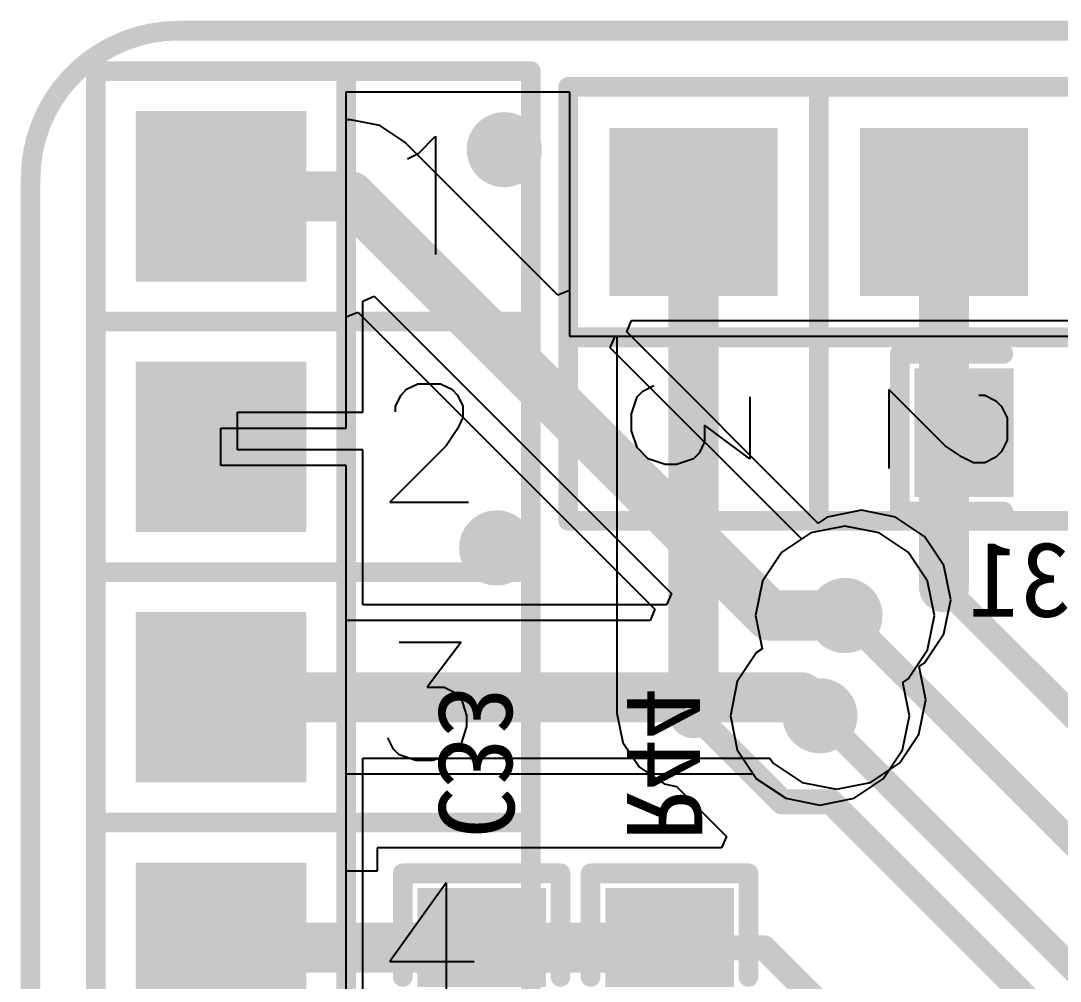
# Model space of a CAD drawing. Header units: millimetres. Extents: x 192 to 285.3, y 128.7 to 184.7.
# Drawn here: x 192 to 202.54, y 174.96 to 184.7 of the extents above; entities that cross this region are included whole.
import ezdxf

# ---------------------------------------------------------------- set-up
doc = ezdxf.new("R2010")
doc.units = ezdxf.units.MM
for name, color, linetype in [('BottomLayer', 5, 'Continuous'), ('BottomOverlay', 54, 'Continuous'), ('BottomPaste', 16, 'Continuous'), ('BottomSolder', 6, 'Continuous'), ('ConnectLayer', 7, 'Continuous'), ('KeepOutLayer', 6, 'Continuous'), ('MidLayer1', 16, 'Continuous'), ('MidLayer2', 76, 'Continuous'), ('MultiLayer', 9, 'Continuous'), ('PadHoleLayer', 156, 'Continuous'), ('TopLayer', 1, 'Continuous'), ('TopOverlay', 2, 'Continuous'), ('TopSolder', 216, 'Continuous'), ('ViaHoleLayer', 16, 'Continuous')]:
    doc.layers.add(name, color=color, linetype=linetype)

# ---------------------------------------------------------------- blocks, each defined once
blk = doc.blocks.new('0603_B_88')
at = {"layer": 'BottomLayer'}
for points in [[(-1.2, -0.55), (-0.4, -0.55), (-1.2, 0.55), (-0.4, 0.55)], [(0.4, -0.55), (1.2, -0.55), (0.4, 0.55), (1.2, 0.55)]]:
    blk.add_solid(points, dxfattribs=at)
at = {"layer": 'BottomOverlay', "const_width": 0.2}
for points in [[(-0.4, 0.8), (-1.45, 0.8)], [(-1.45, -0.8), (-1.45, 0.8)], [(1.45, 0.8), (0.4, 0.8)], [(1.45, -0.8), (1.45, 0.8)], [(-0.4, -0.8), (-1.45, -0.8)], [(1.45, -0.8), (0.4, -0.8)]]:
    blk.add_lwpolyline(points, dxfattribs=at)
at = {"layer": 'BottomOverlay', "const_width": 0.1}
for points in [[(-1.5, 0.8, 1), (-1.4, 0.8, 1)], [(-1.5, 0.8, 1), (-1.4, 0.8, 1)], [(-0.45, 0.8, 1), (-0.35, 0.8, 1)], [(0.35, 0.8, 1), (0.45, 0.8, 1)], [(1.4, 0.8, 1), (1.5, 0.8, 1)], [(1.4, 0.8, 1), (1.5, 0.8, 1)], [(-1.5, -0.8, 1), (-1.4, -0.8, 1)], [(-1.5, -0.8, 1), (-1.4, -0.8, 1)], [(-0.45, -0.8, 1), (-0.35, -0.8, 1)], [(0.35, -0.8, 1), (0.45, -0.8, 1)], [(1.4, -0.8, 1), (1.5, -0.8, 1)], [(1.4, -0.8, 1), (1.5, -0.8, 1)]]:
    blk.add_lwpolyline(points, format="xyb", close=True, dxfattribs=at)
at = {"layer": 'BottomPaste'}
for points in [[(-1.2, -0.55), (-0.4, -0.55), (-1.2, 0.55), (-0.4, 0.55)], [(0.4, -0.55), (1.2, -0.55), (0.4, 0.55), (1.2, 0.55)]]:
    blk.add_solid(points, dxfattribs=at)
at = {"layer": 'BottomSolder'}
for points in [[(-1.302, -0.652), (-0.298, -0.652), (-1.302, 0.652), (-0.298, 0.652)], [(0.298, -0.652), (1.302, -0.652), (0.298, 0.652), (1.302, 0.652)]]:
    blk.add_solid(points, dxfattribs=at)
blk = doc.blocks.new('PH_4_2_54__94')
at = {"layer": 'BottomLayer'}
for points in [[(-4.572, -0.762), (-3.048, -0.762), (-4.572, 0.762), (-3.048, 0.762)], [(-2.032, -0.762), (-0.508, -0.762), (-2.032, 0.762), (-0.508, 0.762)], [(0.508, -0.762), (2.032, -0.762), (0.508, 0.762), (2.032, 0.762)], [(3.048, -0.762), (4.572, -0.762), (3.048, 0.762), (4.572, 0.762)]]:
    blk.add_solid(points, dxfattribs=at)
at = {"layer": 'BottomSolder'}
for points in [[(-4.674, -0.864), (-2.946, -0.864), (-4.674, 0.864), (-2.946, 0.864)], [(-2.134, -0.864), (-0.406, -0.864), (-2.134, 0.864), (-0.406, 0.864)], [(0.406, -0.864), (2.134, -0.864), (0.406, 0.864), (2.134, 0.864)], [(2.946, -0.864), (4.674, -0.864), (2.946, 0.864), (4.674, 0.864)]]:
    blk.add_solid(points, dxfattribs=at)
at = {"layer": 'MidLayer1'}
for points in [[(-4.572, -0.762), (-3.048, -0.762), (-4.572, 0.762), (-3.048, 0.762)], [(-2.032, -0.762), (-0.508, -0.762), (-2.032, 0.762), (-0.508, 0.762)], [(0.508, -0.762), (2.032, -0.762), (0.508, 0.762), (2.032, 0.762)], [(3.048, -0.762), (4.572, -0.762), (3.048, 0.762), (4.572, 0.762)]]:
    blk.add_solid(points, dxfattribs=at)
at = {"layer": 'MidLayer2'}
for points in [[(-4.572, -0.762), (-3.048, -0.762), (-4.572, 0.762), (-3.048, 0.762)], [(-2.032, -0.762), (-0.508, -0.762), (-2.032, 0.762), (-0.508, 0.762)], [(0.508, -0.762), (2.032, -0.762), (0.508, 0.762), (2.032, 0.762)], [(3.048, -0.762), (4.572, -0.762), (3.048, 0.762), (4.572, 0.762)]]:
    blk.add_solid(points, dxfattribs=at)
at = {"layer": 'MultiLayer'}
for points in [[(-4.572, -0.762), (-3.048, -0.762), (-4.572, 0.762), (-3.048, 0.762)], [(-2.032, -0.762), (-0.508, -0.762), (-2.032, 0.762), (-0.508, 0.762)], [(0.508, -0.762), (2.032, -0.762), (0.508, 0.762), (2.032, 0.762)], [(3.048, -0.762), (4.572, -0.762), (3.048, 0.762), (4.572, 0.762)]]:
    blk.add_solid(points, dxfattribs=at)
at = {"layer": 'PadHoleLayer', "const_width": 0.5}
for points in [[(-4.06, 0, 1), (-3.56, 0, 1)], [(-1.52, 0, 1), (-1.02, 0, 1)], [(1.02, 0, 1), (1.52, 0, 1)], [(3.56, 0, 1), (4.06, 0, 1)]]:
    blk.add_lwpolyline(points, format="xyb", close=True, dxfattribs=at)
at = {"layer": 'TopLayer'}
for points in [[(-4.572, -0.762), (-3.048, -0.762), (-4.572, 0.762), (-3.048, 0.762)], [(-2.032, -0.762), (-0.508, -0.762), (-2.032, 0.762), (-0.508, 0.762)], [(0.508, -0.762), (2.032, -0.762), (0.508, 0.762), (2.032, 0.762)], [(3.048, -0.762), (4.572, -0.762), (3.048, 0.762), (4.572, 0.762)]]:
    blk.add_solid(points, dxfattribs=at)
at = {"layer": 'TopOverlay', "const_width": 0.2}
for points in [[(-5.08, 1.27), (5.08, 1.27)], [(-2.54, 1.27), (-2.54, -1.27)], [(5.08, 1.27), (5.08, -1.27)], [(-5.08, -1.27), (5.08, -1.27)]]:
    blk.add_lwpolyline(points, dxfattribs=at)
at = {"layer": 'TopOverlay', "const_width": 0.1}
for points in [[(-2.59, 1.27, 1), (-2.49, 1.27, 1)], [(5.03, 1.27, 1), (5.13, 1.27, 1)], [(5.03, 1.27, 1), (5.13, 1.27, 1)], [(-2.59, -1.27, 1), (-2.49, -1.27, 1)], [(5.03, -1.27, 1), (5.13, -1.27, 1)], [(5.03, -1.27, 1), (5.13, -1.27, 1)]]:
    blk.add_lwpolyline(points, format="xyb", close=True, dxfattribs=at)
at = {"layer": 'TopSolder'}
for points in [[(-4.674, -0.864), (-2.946, -0.864), (-4.674, 0.864), (-2.946, 0.864)], [(-2.134, -0.864), (-0.406, -0.864), (-2.134, 0.864), (-0.406, 0.864)], [(0.406, -0.864), (2.134, -0.864), (0.406, 0.864), (2.134, 0.864)], [(2.946, -0.864), (4.674, -0.864), (2.946, 0.864), (4.674, 0.864)]]:
    blk.add_solid(points, dxfattribs=at)
blk = doc.blocks.new('PH_3_2_54__95')
at = {"layer": 'BottomLayer'}
for points in [[(-3.29, -0.75), (-1.79, -0.75), (-3.29, 0.75), (-1.79, 0.75)], [(-0.75, -0.75), (0.75, -0.75), (-0.75, 0.75), (0.75, 0.75)], [(1.79, -0.75), (3.29, -0.75), (1.79, 0.75), (3.29, 0.75)]]:
    blk.add_solid(points, dxfattribs=at)
at = {"layer": 'BottomSolder'}
for points in [[(-3.392, -0.852), (-1.688, -0.852), (-3.392, 0.852), (-1.688, 0.852)], [(-0.852, -0.852), (0.852, -0.852), (-0.852, 0.852), (0.852, 0.852)], [(1.688, -0.852), (3.392, -0.852), (1.688, 0.852), (3.392, 0.852)]]:
    blk.add_solid(points, dxfattribs=at)
at = {"layer": 'MidLayer1'}
for points in [[(-3.29, -0.75), (-1.79, -0.75), (-3.29, 0.75), (-1.79, 0.75)], [(-0.75, -0.75), (0.75, -0.75), (-0.75, 0.75), (0.75, 0.75)], [(1.79, -0.75), (3.29, -0.75), (1.79, 0.75), (3.29, 0.75)]]:
    blk.add_solid(points, dxfattribs=at)
at = {"layer": 'MidLayer2'}
for points in [[(-3.29, -0.75), (-1.79, -0.75), (-3.29, 0.75), (-1.79, 0.75)], [(-0.75, -0.75), (0.75, -0.75), (-0.75, 0.75), (0.75, 0.75)], [(1.79, -0.75), (3.29, -0.75), (1.79, 0.75), (3.29, 0.75)]]:
    blk.add_solid(points, dxfattribs=at)
at = {"layer": 'MultiLayer'}
for points in [[(-3.29, -0.75), (-1.79, -0.75), (-3.29, 0.75), (-1.79, 0.75)], [(-0.75, -0.75), (0.75, -0.75), (-0.75, 0.75), (0.75, 0.75)], [(1.79, -0.75), (3.29, -0.75), (1.79, 0.75), (3.29, 0.75)]]:
    blk.add_solid(points, dxfattribs=at)
at = {"layer": 'PadHoleLayer', "const_width": 0.4}
for points in [[(-2.74, 0, 1), (-2.34, 0, 1)], [(-0.2, 0, 1), (0.2, 0, 1)], [(2.34, 0, 1), (2.74, 0, 1)]]:
    blk.add_lwpolyline(points, format="xyb", close=True, dxfattribs=at)
at = {"layer": 'TopLayer'}
for points in [[(-3.29, -0.75), (-1.79, -0.75), (-3.29, 0.75), (-1.79, 0.75)], [(-0.75, -0.75), (0.75, -0.75), (-0.75, 0.75), (0.75, 0.75)], [(1.79, -0.75), (3.29, -0.75), (1.79, 0.75), (3.29, 0.75)]]:
    blk.add_solid(points, dxfattribs=at)
at = {"layer": 'TopOverlay', "const_width": 0.2}
for points in [[(-3.81, -1.27), (-3.81, 1.27)], [(-3.81, 1.27), (3.81, 1.27)], [(-1.27, -1.27), (-1.27, 1.27)], [(3.81, -1.27), (3.81, 1.27)], [(-3.81, -1.27), (3.81, -1.27)]]:
    blk.add_lwpolyline(points, dxfattribs=at)
at = {"layer": 'TopOverlay', "const_width": 0.1}
for points in [[(-3.86, 1.27, 1), (-3.76, 1.27, 1)], [(-3.86, 1.27, 1), (-3.76, 1.27, 1)], [(-1.32, 1.27, 1), (-1.22, 1.27, 1)], [(3.76, 1.27, 1), (3.86, 1.27, 1)], [(3.76, 1.27, 1), (3.86, 1.27, 1)], [(-3.86, -1.27, 1), (-3.76, -1.27, 1)], [(-3.86, -1.27, 1), (-3.76, -1.27, 1)], [(-1.32, -1.27, 1), (-1.22, -1.27, 1)], [(3.76, -1.27, 1), (3.86, -1.27, 1)], [(3.76, -1.27, 1), (3.86, -1.27, 1)]]:
    blk.add_lwpolyline(points, format="xyb", close=True, dxfattribs=at)
at = {"layer": 'TopSolder'}
for points in [[(-3.392, -0.852), (-1.688, -0.852), (-3.392, 0.852), (-1.688, 0.852)], [(-0.852, -0.852), (0.852, -0.852), (-0.852, 0.852), (0.852, 0.852)], [(1.688, -0.852), (3.392, -0.852), (1.688, 0.852), (3.392, 0.852)]]:
    blk.add_solid(points, dxfattribs=at)
blk = doc.blocks.new('0603_B_116')
at = {"layer": 'BottomLayer'}
for points in [[(-1.2, -0.55), (-0.4, -0.55), (-1.2, 0.55), (-0.4, 0.55)], [(0.4, -0.55), (1.2, -0.55), (0.4, 0.55), (1.2, 0.55)]]:
    blk.add_solid(points, dxfattribs=at)
at = {"layer": 'BottomOverlay', "const_width": 0.2}
for points in [[(-0.4, 0.8), (-1.45, 0.8)], [(-1.45, -0.8), (-1.45, 0.8)], [(1.45, 0.8), (0.4, 0.8)], [(1.45, -0.8), (1.45, 0.8)], [(-0.4, -0.8), (-1.45, -0.8)], [(1.45, -0.8), (0.4, -0.8)]]:
    blk.add_lwpolyline(points, dxfattribs=at)
at = {"layer": 'BottomOverlay', "const_width": 0.1}
for points in [[(-1.5, 0.8, 1), (-1.4, 0.8, 1)], [(-1.5, 0.8, 1), (-1.4, 0.8, 1)], [(-0.45, 0.8, 1), (-0.35, 0.8, 1)], [(0.35, 0.8, 1), (0.45, 0.8, 1)], [(1.4, 0.8, 1), (1.5, 0.8, 1)], [(1.4, 0.8, 1), (1.5, 0.8, 1)], [(-1.5, -0.8, 1), (-1.4, -0.8, 1)], [(-1.5, -0.8, 1), (-1.4, -0.8, 1)], [(-0.45, -0.8, 1), (-0.35, -0.8, 1)], [(0.35, -0.8, 1), (0.45, -0.8, 1)], [(1.4, -0.8, 1), (1.5, -0.8, 1)], [(1.4, -0.8, 1), (1.5, -0.8, 1)]]:
    blk.add_lwpolyline(points, format="xyb", close=True, dxfattribs=at)
at = {"layer": 'BottomPaste'}
for points in [[(-1.2, -0.55), (-0.4, -0.55), (-1.2, 0.55), (-0.4, 0.55)], [(0.4, -0.55), (1.2, -0.55), (0.4, 0.55), (1.2, 0.55)]]:
    blk.add_solid(points, dxfattribs=at)
at = {"layer": 'BottomSolder'}
for points in [[(-1.302, -0.652), (-0.298, -0.652), (-1.302, 0.652), (-0.298, 0.652)], [(0.298, -0.652), (1.302, -0.652), (0.298, 0.652), (1.302, 0.652)]]:
    blk.add_solid(points, dxfattribs=at)
blk = doc.blocks.new('0603_B_140')
at = {"layer": 'BottomLayer'}
for points in [[(-1.2, -0.55), (-0.4, -0.55), (-1.2, 0.55), (-0.4, 0.55)], [(0.4, -0.55), (1.2, -0.55), (0.4, 0.55), (1.2, 0.55)]]:
    blk.add_solid(points, dxfattribs=at)
at = {"layer": 'BottomOverlay', "const_width": 0.2}
for points in [[(-0.4, 0.8), (-1.45, 0.8)], [(-1.45, 0.8), (-1.45, -0.8)], [(1.45, 0.8), (0.4, 0.8)], [(1.45, 0.8), (1.45, -0.8)], [(-0.4, -0.8), (-1.45, -0.8)], [(1.45, -0.8), (0.4, -0.8)]]:
    blk.add_lwpolyline(points, dxfattribs=at)
at = {"layer": 'BottomOverlay', "const_width": 0.1}
for points in [[(-1.5, 0.8, 1), (-1.4, 0.8, 1)], [(-1.5, 0.8, 1), (-1.4, 0.8, 1)], [(-0.45, 0.8, 1), (-0.35, 0.8, 1)], [(0.35, 0.8, 1), (0.45, 0.8, 1)], [(1.4, 0.8, 1), (1.5, 0.8, 1)], [(1.4, 0.8, 1), (1.5, 0.8, 1)], [(-1.5, -0.8, 1), (-1.4, -0.8, 1)], [(-1.5, -0.8, 1), (-1.4, -0.8, 1)], [(-0.45, -0.8, 1), (-0.35, -0.8, 1)], [(0.35, -0.8, 1), (0.45, -0.8, 1)], [(1.4, -0.8, 1), (1.5, -0.8, 1)], [(1.4, -0.8, 1), (1.5, -0.8, 1)]]:
    blk.add_lwpolyline(points, format="xyb", close=True, dxfattribs=at)
at = {"layer": 'BottomPaste'}
for points in [[(-1.2, -0.55), (-0.4, -0.55), (-1.2, 0.55), (-0.4, 0.55)], [(0.4, -0.55), (1.2, -0.55), (0.4, 0.55), (1.2, 0.55)]]:
    blk.add_solid(points, dxfattribs=at)
at = {"layer": 'BottomSolder'}
for points in [[(-1.302, -0.652), (-0.298, -0.652), (-1.302, 0.652), (-0.298, 0.652)], [(0.298, -0.652), (1.302, -0.652), (0.298, 0.652), (1.302, 0.652)]]:
    blk.add_solid(points, dxfattribs=at)

msp = doc.modelspace()

# ---------------------------------------------------------------- linework, layer by layer
at = {"layer": 'BottomLayer'}
for p, q in [((195.303, 181.653), (195.303, 183.983)), ((195.303, 183.983), (197.565, 183.983)), ((197.565, 183.983), (197.565, 181.505)), ((195.303, 180.573), (195.303, 181.653)), ((197.565, 181.505), (198.046, 181.505)), ((198.046, 181.505), (198.046, 177.682)), ((194.033, 180.192), (194.033, 180.573)), ((194.033, 180.573), (195.303, 180.573)), ((195.303, 180.192), (194.033, 180.192)), ((195.303, 179.113), (195.303, 180.192)), ((195.303, 176.573), (195.303, 179.113)), ((198.046, 177.682), (198.106, 177.385)), ((198.106, 177.385), (198.274, 177.133)), ((198.274, 177.133), (198.526, 176.964)), ((198.526, 176.964), (198.65, 176.94)), ((198.65, 176.94), (199.157, 176.433)), ((195.303, 176.08), (195.303, 176.573)), ((199.157, 176.433), (199.108, 176.316)), ((197.733, 176.316), (195.617, 176.316)), ((195.617, 176.316), (195.617, 176.08)), ((199.108, 176.316), (197.733, 176.316)), ((197.733, 176.316), (197.733, 176.316)), ((195.617, 176.08), (195.303, 176.08))]:
    msp.add_line(p, q, dxfattribs=at)
for points, const_width in [([(196.714, 183.396, 1), (197.095, 183.396, 1)], 0.381), ([(198.696, 182.763, 1), (198.95, 182.763, 1)], 0.254), ([(201.236, 182.763, 1), (201.49, 182.763, 1)], 0.254), ([(196.637, 179.358, 1), (197.018, 179.358, 1)], 0.381), ([(201.236, 178.96, 1), (201.49, 178.96, 1)], 0.254), ([(200.168, 178.672, 1), (200.549, 178.672, 1)], 0.381), ([(201.3, 178.96, 1), (201.427, 178.96, 1)], 0.127), ([(200.295, 178.672, 1), (200.422, 178.672, 1)], 0.127), ([(199.914, 177.656, 1), (200.295, 177.656, 1)], 0.381), ([(198.696, 177.682, 1), (198.95, 177.682, 1)], 0.254), ([(198.76, 177.682, 1), (198.887, 177.682, 1)], 0.127), ([(200.041, 177.656, 1), (200.168, 177.656, 1)], 0.127), ([(199.66, 176.782, 1), (199.787, 176.782, 1)], 0.127), ([(199.66, 176.782, 1), (199.787, 176.782, 1)], 0.127), ([(200.153, 176.782, 1), (200.28, 176.782, 1)], 0.127), ([(200.153, 176.782, 1), (200.28, 176.782, 1)], 0.127), ([(193.906, 175.303, 1), (194.16, 175.303, 1)], 0.254), ([(198.326, 175.303, 1), (198.58, 175.303, 1)], 0.254), ([(194.075, 175.408, 1), (194.202, 175.408, 1)], 0.127), ([(193.97, 175.303, 1), (194.097, 175.303, 1)], 0.127), ([(198.39, 175.303, 1), (198.517, 175.303, 1)], 0.127), ([(199.473, 175.303, 1), (199.6, 175.303, 1)], 0.127), ([(199.473, 175.303, 1), (199.6, 175.303, 1)], 0.127)]:
    msp.add_lwpolyline(points, format="xyb", close=True, dxfattribs=dict(at, const_width=const_width))
for points, const_width in [([(198.823, 177.682), (198.823, 182.763)], 0.508), ([(201.363, 178.96), (201.363, 182.763)], 0.508), ([(201.363, 178.96), (204.93, 175.393)], 0.254), ([(200.358, 178.672), (204.295, 174.735)], 0.254), ([(198.823, 177.682), (199.723, 176.782)], 0.254), ([(200.104, 177.656), (203.533, 174.227)], 0.254), ([(199.723, 176.782), (200.216, 176.782)], 0.254), ([(200.216, 176.782), (203.406, 173.592)], 0.254), ([(194.033, 175.303), (198.453, 175.303)], 0.508), ([(194.033, 175.303), (194.138, 175.408)], 0.254), ([(198.453, 175.303), (199.536, 175.303)], 0.254), ([(199.536, 175.303), (202.39, 172.449)], 0.254)]:
    msp.add_lwpolyline(points, dxfattribs=dict(at, const_width=const_width))
at = {"layer": 'ConnectLayer'}
for p, q in [((195.303, 181.653), (195.303, 183.983)), ((195.303, 183.983), (197.565, 183.983)), ((195.303, 181.653), (195.303, 183.983)), ((195.303, 183.983), (197.565, 183.983)), ((197.565, 183.983), (197.565, 181.505)), ((197.565, 183.983), (197.565, 181.505)), ((195.47, 181.861), (195.587, 181.909)), ((195.587, 181.909), (198.599, 178.897)), ((195.47, 181.813), (195.47, 181.861)), ((195.47, 180.734), (195.47, 181.813)), ((198.146, 181.548), (198.195, 181.665)), ((198.195, 181.665), (200.248, 181.665)), ((200.248, 181.665), (200.248, 181.665)), ((200.248, 181.665), (200.248, 181.665)), ((200.248, 181.665), (200.248, 181.665)), ((200.248, 181.665), (200.272, 181.665)), ((200.272, 181.665), (200.272, 181.665)), ((200.272, 181.665), (202.788, 181.665)), ((195.303, 180.573), (195.303, 181.653)), ((195.303, 180.573), (195.303, 181.653)), ((197.565, 181.505), (200.081, 181.505)), ((197.565, 181.505), (198.046, 181.505)), ((198.046, 181.505), (198.046, 177.682)), ((200.085, 179.609), (198.146, 181.548)), ((200.081, 181.505), (200.081, 181.505)), ((200.081, 181.505), (200.081, 181.505)), ((200.081, 181.505), (200.081, 181.505)), ((200.081, 181.505), (200.105, 181.505)), ((200.105, 181.505), (200.105, 181.505)), ((200.105, 181.505), (202.621, 181.505)), ((194.2, 180.353), (194.2, 180.734)), ((194.2, 180.734), (195.47, 180.734)), ((194.033, 180.192), (194.033, 180.573)), ((194.033, 180.573), (195.303, 180.573)), ((194.033, 180.192), (194.033, 180.573)), ((194.033, 180.573), (195.303, 180.573)), ((195.47, 180.353), (194.2, 180.353)), ((195.47, 179.273), (195.47, 180.353)), ((195.303, 180.192), (194.033, 180.192)), ((195.303, 180.192), (194.033, 180.192)), ((195.303, 179.113), (195.303, 180.192)), ((195.303, 179.113), (195.303, 180.192)), ((200.178, 179.67), (200.088, 179.609)), ((200.525, 179.739), (200.178, 179.67)), ((200.872, 179.67), (200.525, 179.739)), ((201.166, 179.473), (200.872, 179.67)), ((200.358, 179.578), (200.012, 179.509)), ((200.088, 179.609), (200.085, 179.609)), ((200.705, 179.509), (200.358, 179.578)), ((200.012, 179.509), (199.717, 179.313)), ((200.999, 179.313), (200.705, 179.509)), ((201.362, 179.179), (201.166, 179.473)), ((195.47, 178.78), (195.47, 179.273)), ((199.717, 179.313), (199.521, 179.019)), ((201.196, 179.019), (200.999, 179.313)), ((201.431, 178.832), (201.362, 179.179)), ((195.303, 176.573), (195.303, 179.113)), ((195.303, 176.573), (195.303, 179.113)), ((199.521, 179.019), (199.452, 178.672)), ((201.265, 178.672), (201.196, 179.019)), ((198.599, 178.897), (198.55, 178.78)), ((201.362, 178.485), (201.431, 178.832)), ((198.55, 178.78), (195.47, 178.78)), ((199.452, 178.672), (199.519, 178.334)), ((201.196, 178.325), (201.265, 178.672)), ((201.166, 178.191), (201.362, 178.485)), ((199.463, 178.297), (199.267, 178.003)), ((199.519, 178.334), (199.463, 178.297)), ((200.999, 178.031), (201.196, 178.325)), ((201.11, 178.154), (201.166, 178.191)), ((201.177, 177.816), (201.11, 178.154)), ((199.267, 178.003), (199.198, 177.656)), ((200.944, 177.994), (200.999, 178.031)), ((201.011, 177.656), (200.944, 177.994)), ((201.108, 177.469), (201.177, 177.816)), ((198.046, 177.682), (198.106, 177.385)), ((199.198, 177.656), (199.267, 177.309)), ((200.942, 177.309), (201.011, 177.656)), ((200.912, 177.175), (201.108, 177.469)), ((198.106, 177.385), (198.274, 177.133)), ((199.267, 177.309), (199.463, 177.015)), ((200.745, 177.015), (200.942, 177.309)), ((195.47, 176.733), (195.47, 177.226)), ((195.47, 177.226), (199.596, 177.226)), ((198.274, 177.133), (198.526, 176.964)), ((199.596, 177.226), (199.63, 177.175)), ((199.63, 177.175), (199.924, 176.979)), ((200.618, 176.979), (200.912, 177.175)), ((198.526, 176.964), (198.65, 176.94)), ((198.65, 176.94), (199.157, 176.433)), ((199.463, 177.015), (199.758, 176.819)), ((199.924, 176.979), (200.271, 176.91)), ((200.271, 176.91), (200.618, 176.979)), ((200.451, 176.819), (200.745, 177.015)), ((199.758, 176.819), (200.104, 176.75)), ((200.104, 176.75), (200.451, 176.819)), ((195.47, 174.193), (195.47, 176.733)), ((195.303, 174.033), (195.303, 176.573)), ((195.303, 176.08), (195.303, 176.573)), ((199.157, 176.433), (199.108, 176.316)), ((197.733, 176.316), (195.617, 176.316)), ((195.617, 176.316), (195.617, 176.08)), ((199.108, 176.316), (197.733, 176.316)), ((197.733, 176.316), (197.733, 176.316)), ((195.617, 176.08), (195.303, 176.08))]:
    msp.add_line(p, q, dxfattribs=at)
at = {"layer": 'KeepOutLayer', "const_width": 0.2}
msp.add_lwpolyline([(192.103, 183.103, -0.414214), (193.603, 184.603)], format="xyb", dxfattribs=at)
for points in [[(193.603, 184.603), (264.603, 184.603)], [(192.103, 136.103), (192.103, 183.103)]]:
    msp.add_lwpolyline(points, dxfattribs=at)
at = {"layer": 'KeepOutLayer', "const_width": 0.1}
for points in [[(193.553, 184.603, 1), (193.653, 184.603, 1)], [(193.553, 184.603, 1), (193.653, 184.603, 1)], [(192.053, 183.103, 1), (192.153, 183.103, 1)], [(192.053, 183.103, 1), (192.153, 183.103, 1)]]:
    msp.add_lwpolyline(points, format="xyb", close=True, dxfattribs=at)
at = {"layer": 'MidLayer1'}
for p, q in [((195.303, 181.653), (195.303, 183.983)), ((195.303, 183.983), (197.565, 183.983)), ((197.565, 183.983), (197.565, 181.505)), ((195.303, 180.573), (195.303, 181.653)), ((197.565, 181.505), (200.081, 181.505)), ((200.081, 181.505), (200.081, 181.505)), ((200.081, 181.505), (200.081, 181.505)), ((200.081, 181.505), (200.081, 181.505)), ((200.081, 181.505), (200.105, 181.505)), ((200.105, 181.505), (200.105, 181.505)), ((200.105, 181.505), (202.621, 181.505)), ((194.033, 180.192), (194.033, 180.573)), ((194.033, 180.573), (195.303, 180.573)), ((195.303, 180.192), (194.033, 180.192)), ((195.303, 179.113), (195.303, 180.192)), ((200.358, 179.578), (200.012, 179.509)), ((200.705, 179.509), (200.358, 179.578)), ((200.012, 179.509), (199.717, 179.313)), ((200.999, 179.313), (200.705, 179.509)), ((199.717, 179.313), (199.521, 179.019)), ((201.196, 179.019), (200.999, 179.313)), ((195.303, 176.573), (195.303, 179.113)), ((199.521, 179.019), (199.452, 178.672)), ((201.265, 178.672), (201.196, 179.019)), ((199.452, 178.672), (199.519, 178.334)), ((201.196, 178.325), (201.265, 178.672)), ((199.463, 178.297), (199.267, 178.003)), ((199.519, 178.334), (199.463, 178.297)), ((200.999, 178.031), (201.196, 178.325)), ((199.267, 178.003), (199.198, 177.656)), ((200.944, 177.994), (200.999, 178.031)), ((201.011, 177.656), (200.944, 177.994)), ((199.198, 177.656), (199.267, 177.309)), ((200.942, 177.309), (201.011, 177.656)), ((199.267, 177.309), (199.463, 177.015)), ((200.745, 177.015), (200.942, 177.309)), ((199.463, 177.015), (199.758, 176.819)), ((200.451, 176.819), (200.745, 177.015)), ((199.758, 176.819), (200.104, 176.75)), ((200.104, 176.75), (200.451, 176.819)), ((195.303, 174.033), (195.303, 176.573))]:
    msp.add_line(p, q, dxfattribs=at)
at = {"layer": 'MidLayer1', "const_width": 0.381}
for points in [[(196.714, 183.396, 1), (197.095, 183.396, 1)], [(196.637, 179.358, 1), (197.018, 179.358, 1)], [(200.168, 178.672, 1), (200.549, 178.672, 1)], [(199.914, 177.656, 1), (200.295, 177.656, 1)]]:
    msp.add_lwpolyline(points, format="xyb", close=True, dxfattribs=at)
at = {"layer": 'MidLayer2'}
for p, q in [((195.303, 181.653), (195.303, 183.983)), ((195.303, 183.983), (197.565, 183.983)), ((197.565, 183.983), (197.565, 181.505)), ((195.303, 180.573), (195.303, 181.653)), ((197.565, 181.505), (200.081, 181.505)), ((200.081, 181.505), (200.081, 181.505)), ((200.081, 181.505), (200.081, 181.505)), ((200.081, 181.505), (200.081, 181.505)), ((200.081, 181.505), (200.105, 181.505)), ((200.105, 181.505), (200.105, 181.505)), ((200.105, 181.505), (202.621, 181.505)), ((194.033, 180.192), (194.033, 180.573)), ((194.033, 180.573), (195.303, 180.573)), ((195.303, 180.192), (194.033, 180.192)), ((195.303, 179.113), (195.303, 180.192)), ((200.358, 179.578), (200.012, 179.509)), ((200.705, 179.509), (200.358, 179.578)), ((200.012, 179.509), (199.717, 179.313)), ((200.999, 179.313), (200.705, 179.509)), ((199.717, 179.313), (199.521, 179.019)), ((201.196, 179.019), (200.999, 179.313)), ((195.303, 176.573), (195.303, 179.113)), ((199.521, 179.019), (199.452, 178.672)), ((201.265, 178.672), (201.196, 179.019)), ((199.452, 178.672), (199.519, 178.334)), ((201.196, 178.325), (201.265, 178.672)), ((199.463, 178.297), (199.267, 178.003)), ((199.519, 178.334), (199.463, 178.297)), ((200.999, 178.031), (201.196, 178.325)), ((199.267, 178.003), (199.198, 177.656)), ((200.944, 177.994), (200.999, 178.031)), ((201.011, 177.656), (200.944, 177.994)), ((199.198, 177.656), (199.267, 177.309)), ((200.942, 177.309), (201.011, 177.656)), ((199.267, 177.309), (199.463, 177.015)), ((200.745, 177.015), (200.942, 177.309)), ((199.463, 177.015), (199.758, 176.819)), ((200.451, 176.819), (200.745, 177.015)), ((199.758, 176.819), (200.104, 176.75)), ((200.104, 176.75), (200.451, 176.819)), ((195.303, 174.033), (195.303, 176.573))]:
    msp.add_line(p, q, dxfattribs=at)
at = {"layer": 'MidLayer2', "const_width": 0.381}
for points in [[(196.714, 183.396, 1), (197.095, 183.396, 1)], [(196.637, 179.358, 1), (197.018, 179.358, 1)], [(200.168, 178.672, 1), (200.549, 178.672, 1)], [(199.914, 177.656, 1), (200.295, 177.656, 1)]]:
    msp.add_lwpolyline(points, format="xyb", close=True, dxfattribs=at)
at = {"layer": 'MultiLayer', "const_width": 0.381}
for points in [[(196.714, 183.396, 1), (197.095, 183.396, 1)], [(196.637, 179.358, 1), (197.018, 179.358, 1)], [(200.168, 178.672, 1), (200.549, 178.672, 1)], [(199.914, 177.656, 1), (200.295, 177.656, 1)]]:
    msp.add_lwpolyline(points, format="xyb", close=True, dxfattribs=at)
at = {"layer": 'TopLayer'}
for p, q in [((195.303, 183.7), (195.303, 183.983)), ((195.303, 183.983), (197.565, 183.983)), ((197.565, 183.983), (197.565, 181.968)), ((195.345, 183.7), (195.303, 183.7)), ((195.643, 183.641), (195.345, 183.7)), ((195.895, 183.472), (195.643, 183.641)), ((197.448, 181.919), (195.895, 183.472)), ((197.565, 181.968), (197.448, 181.919)), ((195.303, 181.7), (195.421, 181.749)), ((195.303, 181.653), (195.303, 181.7)), ((195.421, 181.749), (198.432, 178.737)), ((195.303, 180.573), (195.303, 181.653)), ((197.979, 181.388), (198.028, 181.505)), ((198.028, 181.505), (200.081, 181.505)), ((200.081, 181.505), (200.081, 181.505)), ((200.081, 181.505), (200.081, 181.505)), ((200.081, 181.505), (200.081, 181.505)), ((200.081, 181.505), (200.105, 181.505)), ((200.105, 181.505), (200.105, 181.505)), ((200.105, 181.505), (202.621, 181.505)), ((199.918, 179.449), (197.979, 181.388)), ((194.033, 180.192), (194.033, 180.573)), ((194.033, 180.573), (195.303, 180.573)), ((195.303, 180.192), (194.033, 180.192)), ((195.303, 179.113), (195.303, 180.192)), ((200.358, 179.578), (200.012, 179.509)), ((200.705, 179.509), (200.358, 179.578)), ((199.921, 179.449), (199.918, 179.449)), ((200.012, 179.509), (199.921, 179.449)), ((200.999, 179.313), (200.705, 179.509)), ((201.196, 179.019), (200.999, 179.313)), ((195.303, 178.62), (195.303, 179.113)), ((201.265, 178.672), (201.196, 179.019)), ((198.432, 178.737), (198.384, 178.62)), ((198.384, 178.62), (195.303, 178.62)), ((201.196, 178.325), (201.265, 178.672)), ((200.999, 178.031), (201.196, 178.325)), ((200.944, 177.994), (200.999, 178.031)), ((201.011, 177.656), (200.944, 177.994)), ((200.942, 177.309), (201.011, 177.656)), ((200.745, 177.015), (200.942, 177.309)), ((195.303, 176.573), (195.303, 177.066)), ((195.303, 177.066), (199.429, 177.066)), ((199.429, 177.066), (199.463, 177.015)), ((199.463, 177.015), (199.758, 176.819)), ((200.451, 176.819), (200.745, 177.015)), ((199.758, 176.819), (200.104, 176.75)), ((200.104, 176.75), (200.451, 176.819)), ((195.303, 174.033), (195.303, 176.573))]:
    msp.add_line(p, q, dxfattribs=at)
for points, const_width in [([(196.714, 183.396, 1), (197.095, 183.396, 1)], 0.381), ([(193.906, 182.923, 1), (194.16, 182.923, 1)], 0.254), ([(195.218, 182.923, 1), (195.472, 182.923, 1)], 0.254), ([(195.218, 182.923, 1), (195.472, 182.923, 1)], 0.254), ([(196.637, 179.358, 1), (197.018, 179.358, 1)], 0.381), ([(200.168, 178.672, 1), (200.549, 178.672, 1)], 0.381), ([(199.469, 178.672, 1), (199.723, 178.672, 1)], 0.254), ([(199.469, 178.672, 1), (199.723, 178.672, 1)], 0.254), ([(200.231, 178.672, 1), (200.485, 178.672, 1)], 0.254), ([(193.906, 177.843, 1), (194.16, 177.843, 1)], 0.254), ([(193.906, 177.843, 1), (194.16, 177.843, 1)], 0.254), ([(198.774, 177.843, 1), (199.028, 177.843, 1)], 0.254), ([(199.79, 177.843, 1), (200.044, 177.843, 1)], 0.254), ([(199.914, 177.656, 1), (200.295, 177.656, 1)], 0.381), ([(199.854, 177.843, 1), (199.981, 177.843, 1)], 0.127), ([(200.041, 177.656, 1), (200.168, 177.656, 1)], 0.127)]:
    msp.add_lwpolyline(points, format="xyb", close=True, dxfattribs=dict(at, const_width=const_width))
for points, const_width in [([(194.033, 182.923), (195.345, 182.923)], 0.508), ([(195.345, 182.923), (199.596, 178.672)], 0.508), ([(199.596, 178.672), (200.358, 178.672)], 0.508), ([(194.033, 177.843), (199.917, 177.843)], 0.508), ([(194.033, 177.843), (198.901, 177.843)], 0.508), ([(199.917, 177.843), (200.104, 177.656)], 0.254)]:
    msp.add_lwpolyline(points, dxfattribs=dict(at, const_width=const_width))
at = {"layer": 'TopOverlay'}
for p, q in [((196.038, 183.361), (196.209, 183.533)), ((196.209, 183.533), (196.209, 182.333)), ((195.923, 183.304), (196.038, 183.361)), ((195.858, 180.908), (195.915, 180.966)), ((195.915, 180.966), (196.029, 181.023)), ((196.029, 181.023), (196.258, 181.023)), ((196.258, 181.023), (196.372, 180.966)), ((196.372, 180.966), (196.429, 180.908)), ((198.251, 180.889), (198.308, 180.946)), ((198.308, 180.946), (198.422, 181.003)), ((201.375, 180.392), (200.803, 180.963)), ((200.803, 180.963), (200.803, 180.163)), ((195.801, 180.794), (195.858, 180.908)), ((196.429, 180.908), (196.486, 180.794)), ((198.193, 180.717), (198.251, 180.889)), ((199.393, 180.889), (199.393, 180.26)), ((201.717, 180.906), (201.775, 180.906)), ((201.775, 180.906), (201.889, 180.849)), ((201.889, 180.849), (201.946, 180.792)), ((195.801, 180.737), (195.801, 180.794)), ((196.486, 180.794), (196.486, 180.68)), ((198.193, 180.546), (198.193, 180.717)), ((201.946, 180.792), (202.003, 180.677)), ((196.486, 180.68), (196.429, 180.566)), ((202.003, 180.677), (202.003, 180.449)), ((196.429, 180.566), (196.315, 180.394)), ((198.251, 180.375), (198.193, 180.546)), ((199.393, 180.26), (198.936, 180.603)), ((198.936, 180.603), (198.936, 180.432)), ((196.315, 180.394), (195.743, 179.823)), ((198.936, 180.432), (198.879, 180.317)), ((202.003, 180.449), (201.946, 180.335)), ((198.365, 180.26), (198.251, 180.375)), ((198.879, 180.317), (198.822, 180.26)), ((201.546, 180.277), (201.375, 180.392)), ((201.946, 180.335), (201.889, 180.277)), ((198.536, 180.203), (198.365, 180.26)), ((198.65, 180.203), (198.536, 180.203)), ((198.822, 180.26), (198.65, 180.203)), ((201.66, 180.22), (201.546, 180.277)), ((201.775, 180.22), (201.66, 180.22)), ((201.889, 180.277), (201.775, 180.22)), ((195.743, 179.823), (196.543, 179.823)), ((195.838, 178.403), (196.466, 178.403)), ((196.466, 178.403), (196.123, 177.946)), ((196.123, 177.946), (196.295, 177.946)), ((196.295, 177.946), (196.409, 177.889)), ((196.409, 177.889), (196.466, 177.831)), ((196.466, 177.831), (196.523, 177.66)), ((196.523, 177.66), (196.523, 177.546)), ((196.523, 177.546), (196.466, 177.374)), ((195.781, 177.317), (195.723, 177.432)), ((196.466, 177.374), (196.352, 177.26)), ((195.838, 177.26), (195.781, 177.317)), ((196.009, 177.203), (195.838, 177.26)), ((196.352, 177.26), (196.18, 177.203)), ((196.18, 177.203), (196.009, 177.203)), ((196.315, 175.963), (195.743, 175.163)), ((196.315, 175.963), (196.315, 174.763)), ((195.743, 175.163), (196.6, 175.163))]:
    msp.add_line(p, q, dxfattribs=at)
at = {"layer": 'TopOverlay', "const_width": 0.2}
for points in [[(195.303, 184.193), (197.173, 184.193)], [(197.173, 174.033), (197.173, 184.193)], [(192.763, 181.653), (197.173, 181.653)], [(197.553, 179.633), (197.553, 181.503)], [(200.093, 179.683), (200.093, 181.523)], [(197.553, 179.633), (205.173, 179.633)], [(192.763, 179.113), (197.173, 179.113)], [(195.303, 176.573), (197.173, 176.573)]]:
    msp.add_lwpolyline(points, dxfattribs=at)
at = {"layer": 'TopOverlay', "const_width": 0.1}
for points in [[(195.253, 184.193, 1), (195.353, 184.193, 1)], [(197.123, 184.193, 1), (197.223, 184.193, 1)], [(197.123, 184.193, 1), (197.223, 184.193, 1)], [(192.713, 181.653, 1), (192.813, 181.653, 1)], [(197.123, 181.653, 1), (197.223, 181.653, 1)], [(197.503, 181.503, 1), (197.603, 181.503, 1)], [(200.043, 181.523, 1), (200.143, 181.523, 1)], [(200.043, 179.683, 1), (200.143, 179.683, 1)], [(197.503, 179.633, 1), (197.603, 179.633, 1)], [(197.503, 179.633, 1), (197.603, 179.633, 1)], [(192.713, 179.113, 1), (192.813, 179.113, 1)], [(197.123, 179.113, 1), (197.223, 179.113, 1)], [(195.253, 176.573, 1), (195.353, 176.573, 1)], [(197.123, 176.573, 1), (197.223, 176.573, 1)]]:
    msp.add_lwpolyline(points, format="xyb", close=True, dxfattribs=at)
at = {"layer": 'ViaHoleLayer', "const_width": 0.191}
for points in [[(196.809, 183.396, 1), (196.999, 183.396, 1)], [(196.733, 179.358, 1), (196.923, 179.358, 1)], [(200.263, 178.672, 1), (200.454, 178.672, 1)], [(200.009, 177.656, 1), (200.2, 177.656, 1)]]:
    msp.add_lwpolyline(points, format="xyb", close=True, dxfattribs=at)

# ---------------------------------------------------------------- block references
for name, p, rotation in [('PH_4_2_54__94', (194.033, 179.113), 90), ('PH_3_2_54__95', (201.363, 182.763), 360), ('0603_B_140', (202.365, 180.526), 180), ('0603_B_88', (196.675, 174.608), 270), ('0603_B_116', (198.58, 174.608), 270)]:
    msp.add_blockref(name, p, dxfattribs=dict(rotation=rotation))

# ---------------------------------------------------------------- texts
at = {"layer": 'BottomOverlay', "text_generation_flag": 2}
msp.add_text('R31', height=0.762, dxfattribs=at).set_placement((203.165, 178.659))
for s, p in [('C33', (196.244, 176.411)), ('R44', (198.149, 176.386))]:
    msp.add_text(s, height=0.762, rotation=270, dxfattribs=at).set_placement(p)

doc.saveas('drawing.dxf')
